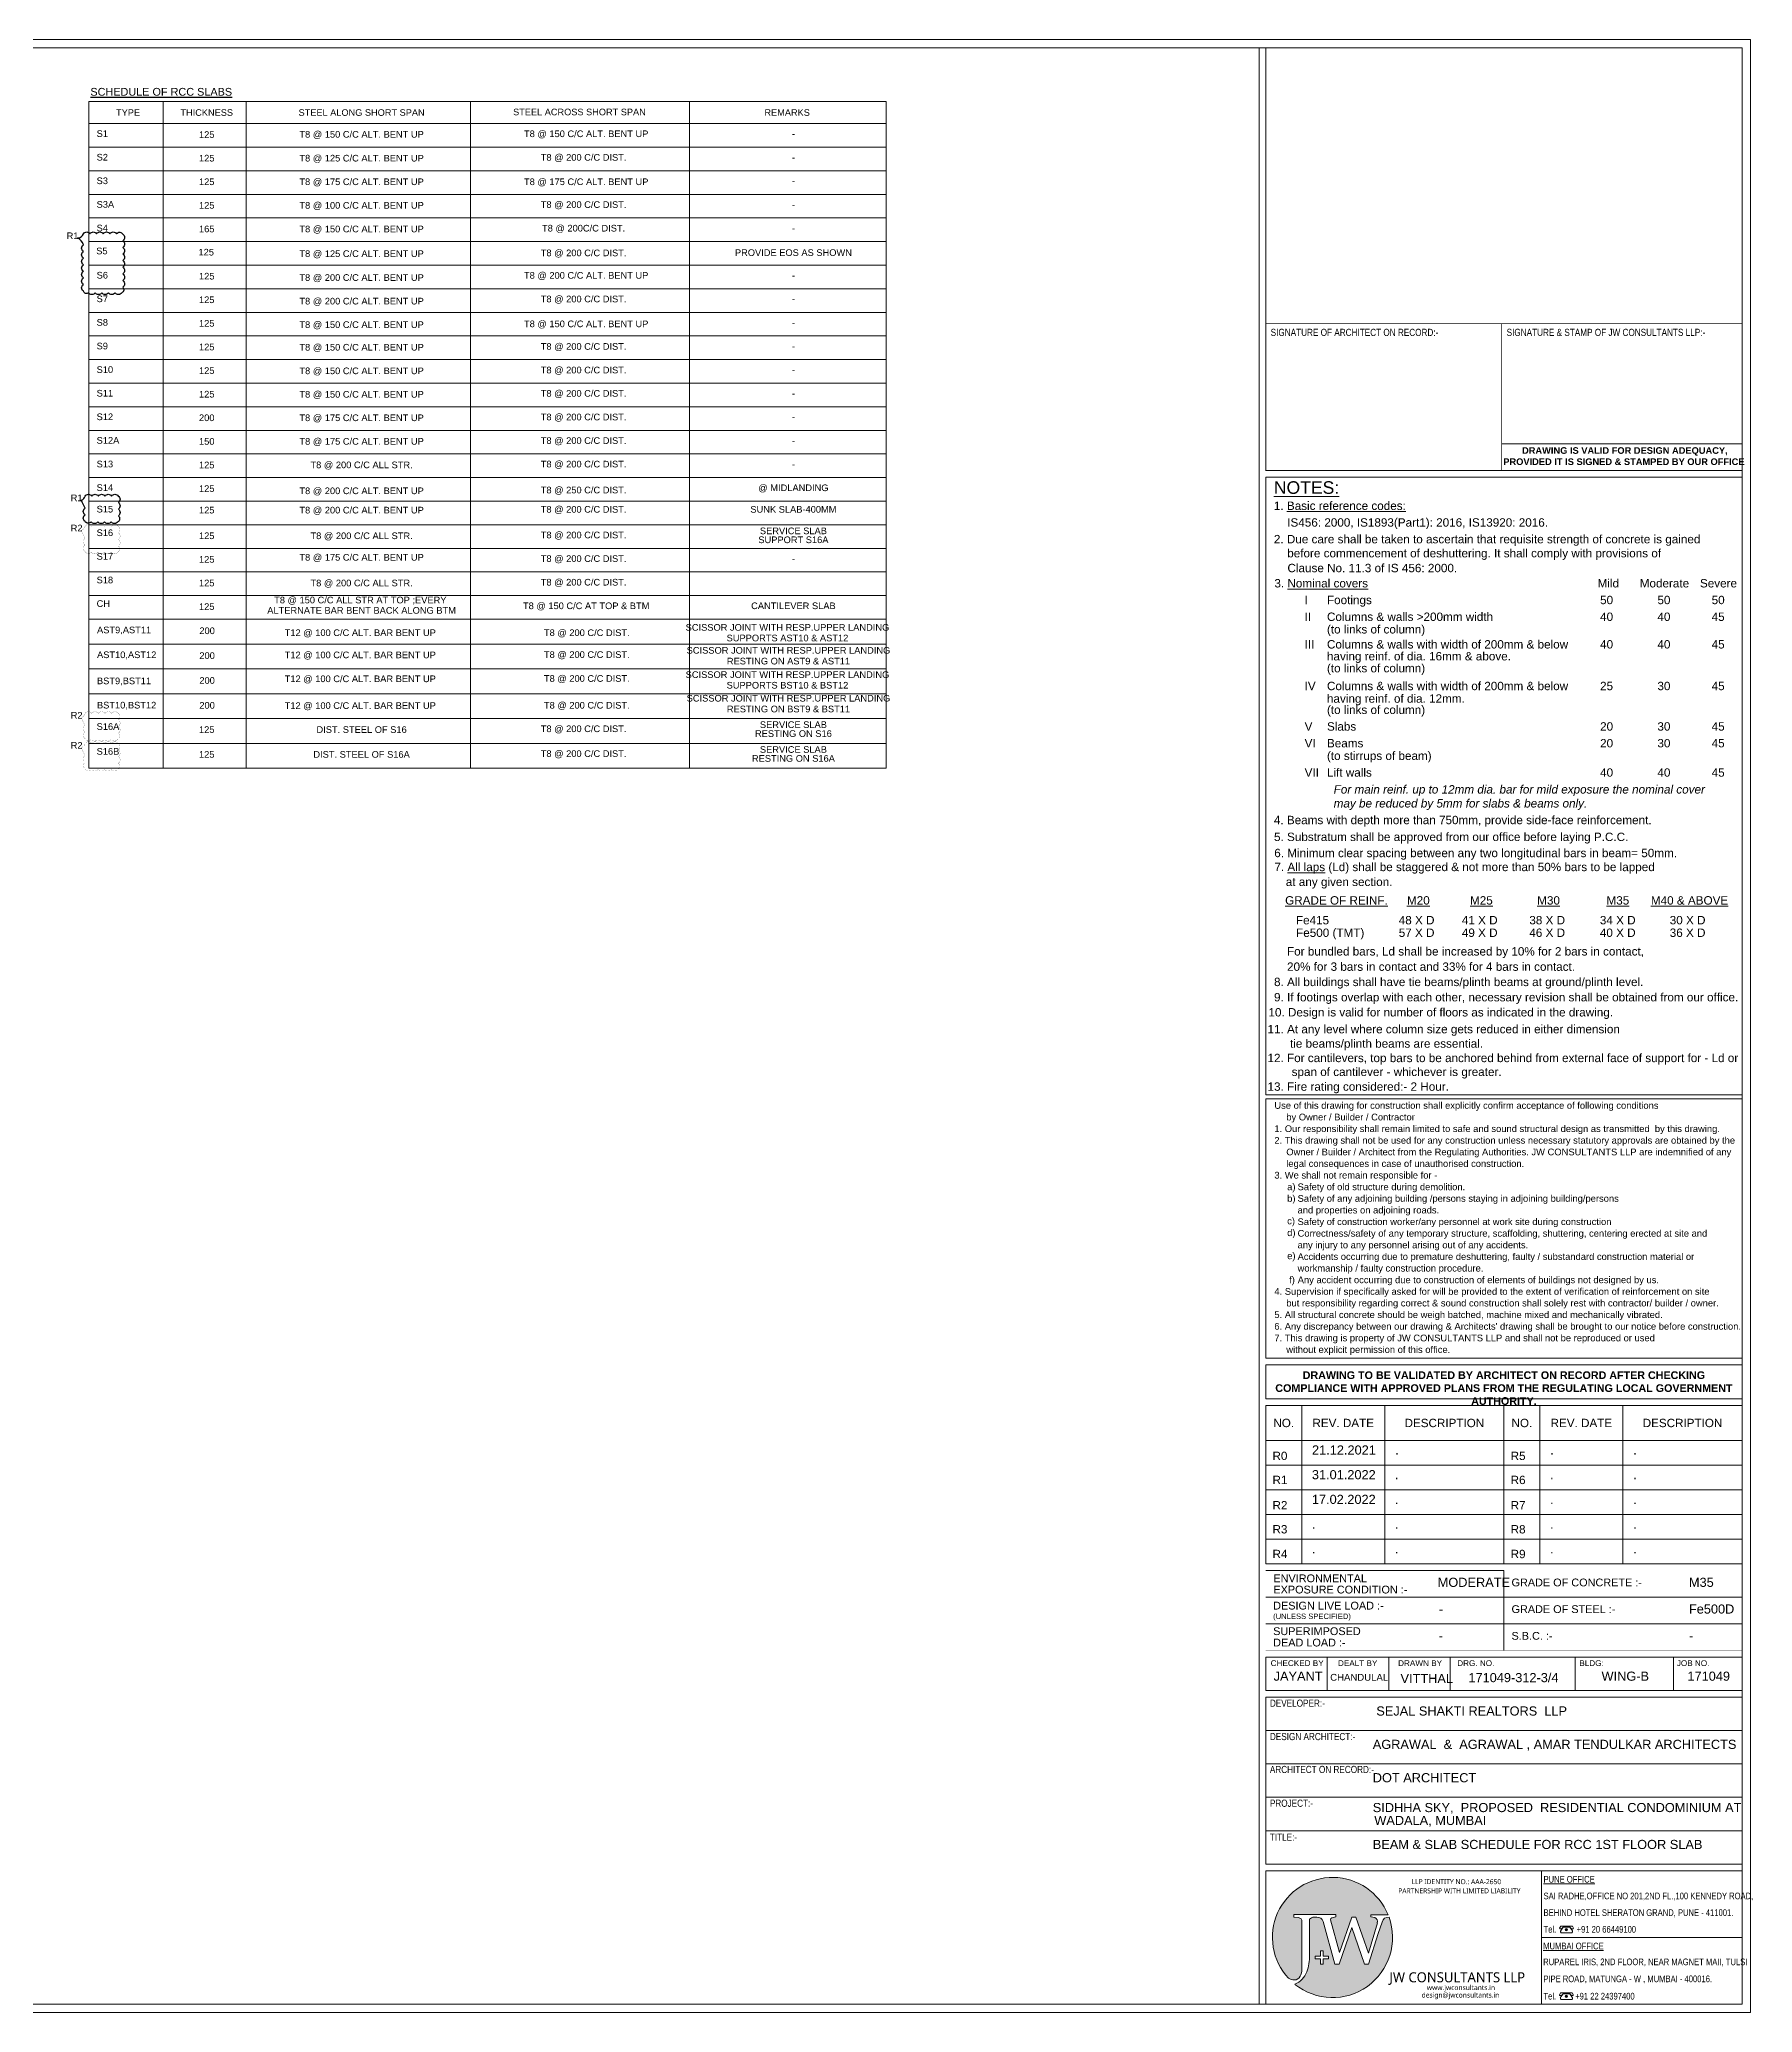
# Model space of a CAD drawing. Header units: metres. Extents: x 1798258 to 2151262, y -74142 to -14742.
# Drawn here: x 2010067 to 2061649, y -74142 to -14742 of the extents above; entities that cross this region are included whole.
import ezdxf
from ezdxf.enums import TextEntityAlignment as Align

# ---------------------------------------------------------------- set-up
doc = ezdxf.new("R2010")
doc.units = ezdxf.units.M
doc.header["$MEASUREMENT"] = 0
for name, color, linetype in [('JW_  BAR', 221, 'Continuous'), ('JW_  TEMPLATE TEXT', 7, 'Continuous'), ('Schedule Header', 4, 'Continuous'), ('TEXT', 7, 'Continuous')]:
    doc.layers.add(name, color=color, linetype=linetype)
for name, color, linetype, lineweight in [('JW_  LOGO', 7, 'Continuous', 0), ('JW_  TEMPLATE', 7, 'Continuous', 0), ('S-LINE-1', 8, 'Continuous', 0), ('S-SCSTXT', 3, 'Continuous', 0)]:
    doc.layers.add(name, color=color, linetype=linetype, lineweight=lineweight)
doc.styles.add('JW_DATA_100', font='swissl.ttf', dxfattribs={"height": 200})
doc.styles.add('MtXpl_Microsoft_Sans', font='')
doc.styles.add('new', font='l_10646.ttf', dxfattribs={"width": 2})
doc.styles.add('new1', font='micross.ttf', dxfattribs={"height": 200})
doc.styles.add('new2', font='micross.ttf', dxfattribs={"height": 2})
doc.styles.add('new3', font='micross.ttf', dxfattribs={"height": 500})
doc.styles.add('new4', font='micross.ttf')
doc.styles.add('new5', font='swissc.ttf', dxfattribs={"height": 9.5})
doc.styles.add('SC-FGT2', font='sanss___.ttf')
doc.styles.add('SC-FTG1', font='sanss___.ttf')
doc.styles.add('SC-SLB2', font='swissl.ttf')
doc.styles.get('MtXpl_Microsoft_Sans').set_extended_font_data('Microsoft Sans Serif', bold=True)

# ---------------------------------------------------------------- blocks, each defined once
blk = doc.blocks.new('TT5')
at = {"layer": 'JW_  TEMPLATE'}
for p, q in [((170477, -208877), (184819, -208877)), ((170477, -210304), (170477, -208877)), ((170477, -208877), (184819, -208877)), ((170477, -227467), (184819, -227467))]:
    blk.add_line(p, q, dxfattribs=at)
for points in [[(170477, -208877), (184819, -208877), (184819, -227467), (170477, -227467)], [(170477, -227593), (184819, -227593), (184819, -235397), (170477, -235397)]]:
    blk.add_lwpolyline(points, close=True, dxfattribs=at)
at = {"layer": 'JW_  TEMPLATE', "ltscale": 0.5}
for s, height, style, p in [('%%UNOTES:', 378.2, 'new3', (170721, -209378)), ('1. %%UBasic reference codes:', 252.14, 'new1', (170721, -209863)), ('IS456: 2000, IS1893(Part1): 2016, IS13920: 2016.', 252.14, 'new1', (171124, -210366)), ('2. Due care shall be taken to ascertain that requisite strength of concrete is gained ', 252.14, 'new1', (170721, -210868)), ('before commencement of deshuttering. It shall comply with provisions of ', 252.14, 'new1', (171124, -211291)), ('3. %%UNominal covers', 252.14, 'new1', (170737, -212196)), ('Clause No. 11.3 of IS 456: 2000.', 252.14, 'new1', (171130, -211738)), ('Mild', 252.1, 'new1', (180469, -212196)), ('Moderate', 252.1, 'new1', (181738, -212196)), ('Severe', 252.1, 'new1', (183551, -212196)), ('I', 252, 'new1', (171647, -212700)), ('Footings', 252.1, 'new1', (172320, -212700)), ('50', 252.1, 'new1', (180544, -212700)), ('50', 252.1, 'new1', (182270, -212700)), ('50', 252.1, 'new1', (183903, -212700)), ('II', 252.1, 'new1', (171647, -213205)), ('Columns & walls >200mm width', 252.14, 'new1', (172320, -213205)), ('40', 252.1, 'new1', (180544, -213205)), ('40', 252.1, 'new1', (182270, -213205)), ('45', 252.1, 'new1', (183903, -213205)), ('III', 252.1, 'new1', (171647, -214035)), ('Columns & walls with width of 200mm & below', 252.14, 'new1', (172320, -214035)), ('(to links of column)', 252.14, 'new1', (172320, -213583)), ('40', 252.1, 'new1', (180544, -214035)), ('40', 252.1, 'new1', (182270, -214035)), ('45', 252.1, 'new1', (183903, -214035)), ('having reinf. of dia. 16mm & above.', 252.14, 'new1', (172320, -214393)), ('Columns & walls with width of 200mm & below', 252.14, 'new1', (172320, -215289)), ('(to links of column)', 252.14, 'new1', (172320, -214752)), ('IV', 252.1, 'new1', (171647, -215289)), ('having reinf. of dia. 12mm.', 252.14, 'new1', (172320, -215667)), ('25', 252.1, 'new1', (180544, -215289)), ('30', 252.1, 'new1', (182270, -215289)), ('45', 252.1, 'new1', (183903, -215289)), ('(to links of column)', 252.14, 'new1', (172320, -216006)), ('V', 252, 'new1', (171647, -216507)), ('VI', 252.1, 'new1', (171647, -217011)), ('Slabs', 252.1, 'new1', (172320, -216507)), ('Beams', 252.1, 'new1', (172320, -217011)), ('20', 252.1, 'new1', (180544, -216507)), ('20', 252.1, 'new1', (180544, -217011)), ('30', 252.1, 'new1', (182270, -216507)), ('30', 252.1, 'new1', (182270, -217011)), ('45', 252.1, 'new1', (183903, -216507)), ('45', 252.1, 'new1', (183903, -217011)), ('(to stirrups of beam)', 252.14, 'new1', (172320, -217390)), ('VII', 252.1, 'new1', (171647, -217894)), ('Lift walls', 252.1, 'new1', (172320, -217894)), ('40', 252.1, 'new1', (180544, -217894)), ('40', 252.1, 'new1', (182270, -217894)), ('45', 252.1, 'new1', (183903, -217894)), ('4. Beams with depth more than 750mm, provide side-face reinforcement. ', 252.14, 'new1', (170721, -219324)), (' 5. Substratum shall be approved from our office before laying P.C.C.', 252.14, 'new1', (170628, -219831)), (' 6. Minimum clear spacing between any two longitudinal bars in beam= 50mm.', 252.14, 'new1', (170635, -220317)), ('7. %%UAll laps%%U (Ld) shall be staggered & not more than 50%%% bars to be lapped ', 252.14, 'new1', (170737, -220737)), ('at any given section.', 252.14, 'new1', (171081, -221185)), ('%%UGRADE OF REINF.', 252.14, 'new1', (171060, -221744)), ('%%UM20', 252.1, 'new1', (174729, -221744)), ('%%UM25', 252.1, 'new1', (176627, -221744)), ('%%UM30', 252.1, 'new1', (178650, -221744)), ('%%UM35', 252.1, 'new1', (180737, -221744)), ('%%UM40 & ABOVE', 252.14, 'new1', (182073, -221744)), ('Fe415', 252.1, 'new1', (171385, -222339)), ('48 X D', 252.1, 'new1', (174481, -222339)), ('41 X D', 252.1, 'new1', (176381, -222339)), ('38 X D', 252.1, 'new1', (178413, -222339)), ('34 X D', 252.1, 'new1', (180537, -222339)), ('30 X D', 252.1, 'new1', (182641, -222339)), ('Fe500 (TMT)', 252.14, 'new1', (171390, -222717)), ('57 X D', 252.1, 'new1', (174481, -222717)), ('49 X D', 252.1, 'new1', (176381, -222717)), ('46 X D', 252.1, 'new1', (178413, -222717)), ('40 X D', 252.1, 'new1', (180537, -222717)), ('36 X D', 252.1, 'new1', (182641, -222717)), ('    For bundled bars, Ld shall be increased by 10%%% for 2 bars in contact, ', 252.14, 'new1', (170726, -223278)), ('8. All buildings shall have tie beams/plinth beams at ground/plinth level. ', 252.14, 'new1', (170726, -224198)), ('    20%%% for 3 bars in contact and 33%%% for 4 bars in contact.', 252.14, 'new1', (170726, -223738)), ('9. If footings overlap with each other, necessary revision shall be obtained from our office.', 252.14, 'new1', (170726, -224658)), ('10. Design is valid for number of floors as indicated in the drawing.', 252.14, 'new1', (170558, -225112)), ('11. At any level where column size gets reduced in either dimension', 252.14, 'new1', (170530, -225619)), ('12. For cantilevers, top bars to be anchored behind from external face of support for - Ld or ', 252.14, 'new1', (170530, -226487)), (' tie beams/plinth beams are essential.', 252.14, 'new1', (171109, -226053)), ('span of cantilever - whichever is greater.', 252.14, 'new1', (171256, -226905)), ('13. Fire rating considered:- 2 Hour.', 252.14, 'new1', (170530, -227349)), ('Use of this drawing for construction shall explicitly confirm acceptance of following conditions ', 201.87, 'new1', (170736, -227892)), ('by Owner / Builder / Contractor', 201.87, 'new1', (171095, -228242)), ('1. Our responsibility shall remain limited to safe and sound structural design as transmitted  by this drawing.', 201.869, 'new1', (170736, -228592)), ('2. This drawing shall not be used for any construction unless necessary statutory approvals are obtained by the', 201.869, 'new1', (170736, -228942)), ('Owner / Builder / Architect from the Regulating Authorities. JW CONSULTANTS LLP are indemnified of any', 201.869, 'new1', (171095, -229292)), ('3. We shall not remain responsible for - ', 201.87, 'new1', (170736, -229992)), ('legal consequences in case of unauthorised construction. ', 201.87, 'new1', (171095, -229642)), ('a)', 201.9, 'new1', (171122, -230342)), ('Safety of old structure during demolition.', 201.87, 'new1', (171435, -230342)), ('b)', 201.9, 'new1', (171122, -230692)), ('and properties on adjoining roads.', 201.87, 'new1', (171435, -231042)), ('Safety of any adjoining building /persons staying in adjoining building/persons ', 201.87, 'new1', (171435, -230692)), ('c)', 201.9, 'new1', (171122, -231369)), ('d)', 201.9, 'new1', (171122, -231724)), ('Safety of construction worker/any personnel at work site during construction', 201.87, 'new1', (171435, -231392)), ('Correctness/safety of any temporary structure, scaffolding, shuttering, centering erected at site and ', 201.869, 'new1', (171435, -231742)), ('e)', 201.9, 'new1', (171122, -232420)), ('Accidents occurring due to premature deshuttering, faulty / substandard construction material or ', 201.87, 'new1', (171435, -232442)), ('any injury to any personnel arising out of any accidents.', 201.87, 'new1', (171435, -232092)), ('workmanship / faulty construction procedure.', 201.87, 'new1', (171435, -232792)), ('4. Supervision if specifically asked for will be provided to the extent of verification of reinforcement on site ', 201.869, 'new1', (170736, -233492)), ('f)', 201.9, 'new1', (171182, -233142)), ('Any accident occurring due to construction of elements of buildings not designed by us.', 201.87, 'new1', (171439, -233142)), ('5. All structural concrete should be weigh batched, machine mixed and mechanically vibrated.', 201.87, 'new1', (170736, -234192)), ('but responsibility regarding correct & sound construction shall solely rest with contractor/ builder / owner.', 201.869, 'new1', (171095, -233842)), ("6. Any discrepancy between our drawing & Architects' drawing shall be brought to our notice before construction.", 201.869, 'new1', (170736, -234542)), ('7. This drawing is property of JW CONSULTANTS LLP and shall not be reproduced or used ', 201.87, 'new1', (170736, -234892)), ('without explicit permission of this office.', 201.87, 'new1', (171095, -235242))]:
    blk.add_text(s, height=height, dxfattribs=dict(at, style=style)).set_placement(p)
at = {"layer": 'JW_  TEMPLATE', "insert": (172522, -218149), "char_height": 252.16, "width": 11226.63, "attachment_point": 1, "style": 'new1'}
blk.add_mtext('{\\fMicrosoft Sans Serif|b0|i1|c0|p34;For main reinf. up to 12mm dia. bar for mild exposure the nominal cover\\Pmay be reduced by 5mm for slabs & beams only.}', dxfattribs=at)
blk = doc.blocks.new('TT30')
at = {"layer": 'JW_  TEMPLATE'}
for p, q in [((170477, -246915), (184819, -246915)), ((170477, -247919), (184819, -247919)), ((170477, -248924), (184819, -248924)), ((170477, -249929), (184819, -249929))]:
    blk.add_line(p, q, dxfattribs=at)
blk.add_lwpolyline([(184819, -245910), (170477, -245910), (170477, -250933), (184819, -250933)], close=True, dxfattribs=at)
at = {"layer": 'JW_  TEMPLATE', "style": 'new5'}
for s, p in [('DEVELOPER:-', (170601, -246197)), ('DESIGN ARCHITECT:-', (170601, -247202)), ('ARCHITECT ON RECORD:-', (170601, -248193)), ('PROJECT:-', (170601, -249209)), ('TITLE:-', (170601, -250231))]:
    blk.add_text(s, height=215, dxfattribs=at).set_placement(p)
blk = doc.blocks.new('TT32')
at = {"layer": 'JW_  TEMPLATE'}
for p, q in [((184819, -245709), (170477, -245709)), ((184819, -245709), (170477, -245709)), ((172329, -245709), (172329, -246714)), ((174182, -245709), (174182, -246714)), ((176034, -245709), (176034, -246714)), ((179796, -246714), (179796, -245709)), ((182754, -246714), (182754, -245709)), ((184819, -245709), (184819, -246714)), ((184819, -246714), (184819, -245709))]:
    blk.add_line(p, q, dxfattribs=at)
blk.add_lwpolyline([(170477, -245709), (184819, -245709), (184819, -246714), (170477, -246714)], close=True, dxfattribs=at)
at = {"layer": 'JW_  TEMPLATE', "style": 'new2'}
for s, p in [('CHECKED BY', (170625, -245977)), ('DEALT BY', (172651, -245977)), ('DRAWN BY', (174462, -245977)), ('DRG. NO.', (176242, -245977)), ('BLDG:', (179918, -245977)), ('JOB NO.', (182854, -245977))]:
    blk.add_text(s, height=175.8, dxfattribs=at).set_placement(p)
blk = doc.blocks.new('TT17')
at = {"layer": 'JW_  TEMPLATE'}
for p, q in [((177648, -243097), (170477, -243097)), ((177648, -245508), (177648, -243097)), ((170477, -243901), (177648, -243901)), ((184819, -243901), (177648, -243901)), ((177648, -244705), (170477, -244705)), ((184819, -244705), (177648, -244705))]:
    blk.add_line(p, q, dxfattribs=at)
at = {"layer": 'JW_  TEMPLATE', "const_width": 1}
blk.add_lwpolyline([(170477, -243097), (184819, -243097), (184819, -245508), (170477, -245508)], close=True, dxfattribs=at)
at = {"layer": 'JW_  TEMPLATE', "style": 'new3'}
for s, height, p in [('ENVIRONMENTAL', 234.3, (170706, -243452)), ('GRADE OF CONCRETE :-', 234.3, (177877, -243577)), ('DESIGN LIVE LOAD :-', 234.3, (170699, -244274)), ('EXPOSURE CONDITION :-', 234.3, (170706, -243791)), ('(UNLESS SPECIFIED)', 164.01, (170699, -244561)), ('GRADE OF STEEL :-', 234.3, (177877, -244380)), ('SUPERIMPOSED', 234.3, (170699, -245044)), ('DEAD LOAD :-', 234.3, (170699, -245386)), ('S.B.C. :-', 234.3, (177877, -245184))]:
    blk.add_text(s, height=height, dxfattribs=at).set_placement(p)
blk = doc.blocks.new('TT46')
at = {"layer": 'JW_  TEMPLATE', "const_width": 25}
blk.add_lwpolyline([(177714, -240485), (170477, -240485), (170477, -241289), (177714, -241289)], close=True, dxfattribs=at)
at = {"layer": 'JW_  TEMPLATE', "style": 'MtXpl_Microsoft_Sans'}
for s, p in [('PROVIDED IT IS SIGNED & STAMPED BY OUR OFFICE', (170524, -241123)), ('DRAWING IS VALID FOR DESIGN ADEQUACY,', (171088, -240786))]:
    blk.add_text(s, height=200, dxfattribs=at).set_placement(p)
blk = doc.blocks.new('TT29')
at = {"layer": 'JW_  TEMPLATE'}
for p, q in [((177648, -235523), (170477, -235523)), ((170477, -235523), (177648, -235523)), ((170477, -235523), (184819, -235523)), ((171560, -235523), (171560, -240284)), ((174058, -235523), (174058, -240284)), ((177648, -235523), (177648, -240284)), ((184819, -235523), (177648, -235523)), ((177648, -235523), (184819, -235523)), ((178731, -235523), (178731, -240284)), ((181229, -235523), (181229, -240284)), ((170477, -236569), (177648, -236569)), ((177648, -236569), (184819, -236569)), ((170477, -237312), (177648, -237312)), ((177648, -237312), (184819, -237312)), ((170477, -238055), (177648, -238055)), ((177648, -238055), (184819, -238055)), ((170477, -238798), (177648, -238798)), ((177648, -238798), (184819, -238798)), ((170477, -239541), (177648, -239541)), ((177648, -239541), (184819, -239541)), ((170477, -240284), (177648, -240284)), ((177648, -240284), (184819, -240284))]:
    blk.add_line(p, q, dxfattribs=at)
blk.add_lwpolyline([(170477, -235523), (184819, -235523), (184819, -240284), (170477, -240284)], close=True, dxfattribs=at)
at = {"layer": 'JW_  TEMPLATE', "style": 'new2'}
for s, height, p in [('NO.', 251.2, (171018, -236046)), ('REV. DATE', 251.2, (172809, -236046)), ('DESCRIPTION', 251.16, (175855, -236046)), ('NO.', 251.2, (178189, -236046)), ('REV. DATE', 251.2, (179980, -236046)), ('DESCRIPTION', 251.16, (183026, -236046))]:
    blk.add_text(s, height=height, dxfattribs=at).set_placement(p, align=Align.MIDDLE)
for s, p in [('R0', (170680, -237162)), ('R5', (177851, -237162)), ('R1', (170680, -237886)), ('R6', (177851, -237886)), ('R2', (170680, -238648)), ('R7', (177851, -238648)), ('R3', (170680, -239372)), ('R8', (177851, -239372)), ('R4', (170680, -240116)), ('R9', (177851, -240116))]:
    blk.add_text(s, height=251.2, dxfattribs=at).set_placement(p)
blk = doc.blocks.new('T43')
for p, q in [((-0.56, 3.17), (-1.49, 2.65)), ((-1.49, -2.53), (-1.49, 2.65)), ((0.64, 2.71), (-1.04, 1.54)), ((-0.53, 2.15), (-1.04, 1.54)), ((-1.04, -1.42), (-1.04, 1.52)), ((1.43, -2.39), (1.43, 2.47)), ((-0.56, -3.05), (-1.49, -2.53)), ((-1.04, -1.4), (0.65, -2.68)), ((-0.53, -2.03), (-1.04, -1.42))]:
    blk.add_line(p, q)
for centre, radius in [((0, 0), 0.53), ((0, 0.02), 0.325)]:
    blk.add_circle(centre, radius)
for centre, radius, start, end in [((-0.98, 2.65), 0.668, 311.88115, 51.37631), ((0.9, 2.15), 0.609, 30.4125, 118.12443), ((-0.98, -2.53), 0.668, 308.62369, 48.11885), ((0.85, -2.06), 0.644, 248.6812, 333.85411)]:
    blk.add_arc(centre, radius, start, end)
blk = doc.blocks.new('T47')
at = {"layer": 'JW_  LOGO'}
h = blk.add_hatch(color=154, dxfattribs=at)
h.set_gradient(color1=(0, 75, 146), color2=(0, 75, 146), tint=1)
h.paths.add_polyline_path([(898890, 127010), (898890, 126942), (898765, 126915, 0.312756), (898725, 126857), (898993, 125876), (899363, 126937), (899490, 126937), (899862, 125856), (900131, 126765, 0.36655), (900058, 126921), (899936, 126942), (899936, 127006), (900454, 127006, 1.19858), (897467, 125103, 0.099755), (897643, 125055, 0.297975), (897817, 125162, -0.000004), (897817, 125162, 0.115402), (897866, 125367), (897866, 126823, 0.369998), (897772, 126920), (897626, 126939), (897626, 127010)])
h.paths.add_polyline_path([(898016, 125295, 0.103322), (898094, 125792), (898094, 126871, -0.209964), (898243, 126934), (898316, 126934, -0.337724), (898510, 126808), (898859, 125530), (898985, 125530), (899365, 126621), (899742, 125524), (899869, 125524), (900152, 126443), (900272, 126789, -0.367521), (900481, 126936, -0.75698), (897661, 124922, 0.186735)])
h.paths.add_polyline_path([(898669, 125690), (898509, 125690), (898509, 125530), (898429, 125530), (898429, 125690), (898269, 125690), (898269, 125770), (898429, 125770), (898429, 125930), (898509, 125930), (898509, 125770), (898669, 125770)], flags=16)
at = {"layer": 'JW_  LOGO', "color": 154}
for p, q in [((898890, 127010), (897626, 127010)), ((897626, 127010), (897626, 126939)), ((897772, 126920), (897626, 126939)), ((897866, 126823), (897866, 125367)), ((898094, 126871), (898094, 125792)), ((898243, 126934), (898316, 126934)), ((898859, 125530), (898510, 126808)), ((898993, 125876), (898725, 126857)), ((898890, 126942), (898765, 126915)), ((898890, 127010), (898890, 126942)), ((899365, 126621), (898985, 125530)), ((899363, 126937), (898993, 125876)), ((899490, 126937), (899363, 126937)), ((899742, 125524), (899365, 126621)), ((899862, 125856), (899490, 126937)), ((899862, 125856), (900131, 126765)), ((900454, 127006), (899936, 127006)), ((899936, 127006), (899936, 126942)), ((899936, 126942), (900058, 126921)), ((900152, 126443), (900272, 126789)), ((899869, 125524), (900152, 126443)), ((898269, 125770), (898429, 125770)), ((898269, 125770), (898269, 125690)), ((898269, 125690), (898429, 125690)), ((898429, 125930), (898429, 125770)), ((898509, 125930), (898429, 125930)), ((898429, 125690), (898429, 125530)), ((898509, 125530), (898429, 125530)), ((898509, 125930), (898509, 125770)), ((898509, 125770), (898669, 125770)), ((898509, 125690), (898669, 125690)), ((898509, 125690), (898509, 125530)), ((898669, 125770), (898669, 125690)), ((898859, 125530), (898985, 125530)), ((899742, 125524), (899869, 125524))]:
    blk.add_line(p, q, dxfattribs=at)
for centre, radius, start, end in [((898787, 126326), 1800, 22.17095, 222.81516), ((898787, 126326), 1800, 231.28034, 19.78034), ((897763, 126816), 104, 352.76677, 85.06807), ((898239, 126733), 201, 88.9943, 136.42457), ((898330, 126743), 191, 19.68453, 94.32867), ((898787, 126857), 61.9, 110.47802, 179.94752), ((900002, 126800), 133, 344.6449, 65.17021), ((900463, 126739), 197, 84.69755, 165.41493), ((897403, 125370), 464, 333.32516, 359.64961), ((896865, 125729), 1231, 339.34059, 2.93642), ((897674, 125517), 463, 243.41863, 266.20547), ((897649, 125241), 186, 268.39536, 334.76436), ((897357, 125567), 713, 295.24605, 337.55554)]:
    blk.add_arc(centre, radius, start, end, dxfattribs=at)
blk = doc.blocks.new('T36')
at = {"layer": 'JW_  LOGO', "xscale": 1.004618835559085, "yscale": 1.004618835559085, "zscale": 1.004618835559085}
blk.add_blockref('T47', (-730452, -380053), dxfattribs=at)
at = {"layer": 'JW_  LOGO', "ltscale": 0.5, "style": 'new'}
for s, p in [('PARTNERSHIP WITH LIMITED LIABILITY', (174466, -251814)), ('LLP IDENTITY NO.: AAA-2650 ', (174870, -251538))]:
    blk.add_text(s, height=150.69, dxfattribs=at).set_placement(p)
at = {"layer": 'JW_  LOGO', "color": 154, "ltscale": 0.5, "style": 'new'}
blk.add_text('JW CONSULTANTS LLP', height=301.39, dxfattribs=at).set_placement((174198, -254493))
at = {"layer": 'JW_  LOGO', "color": 253, "ltscale": 0.5, "style": 'new'}
for s, p in [('design@jwconsultants.in', (175170, -254952)), ('www.jwconsultants.in', (175326, -254727))]:
    blk.add_text(s, height=150.69, dxfattribs=at).set_placement(p)
blk = doc.blocks.new('TT43')
for p, q in [((-0.56, 3.17), (-1.49, 2.65)), ((-1.49, -2.53), (-1.49, 2.65)), ((0.64, 2.71), (-1.04, 1.54)), ((-0.53, 2.15), (-1.04, 1.54)), ((-1.04, -1.42), (-1.04, 1.52)), ((1.43, -2.39), (1.43, 2.47)), ((-0.56, -3.05), (-1.49, -2.53)), ((-1.04, -1.4), (0.65, -2.68)), ((-0.53, -2.03), (-1.04, -1.42))]:
    blk.add_line(p, q)
for centre, radius in [((0, 0), 0.53), ((0, 0.02), 0.325)]:
    blk.add_circle(centre, radius)
for centre, radius, start, end in [((-0.98, 2.65), 0.668, 311.88115, 51.37631), ((0.9, 2.15), 0.609, 30.4125, 118.12443), ((-0.98, -2.53), 0.668, 308.62369, 48.11885), ((0.85, -2.06), 0.644, 248.6812, 333.85411)]:
    blk.add_arc(centre, radius, start, end)
blk = doc.blocks.new('TT4')
at = {"layer": 'JW_  TEMPLATE'}
for p, q in [((181659, -107456), (181659, -111475)), ((181659, -109465), (187703, -109465)), ((181659, -109465), (187703, -109465))]:
    blk.add_line(p, q, dxfattribs=at)
blk.add_lwpolyline([(187703, -107456), (173361, -107456), (173361, -111475), (187703, -111475)], close=True, dxfattribs=at)
at = {"layer": 'JW_  LOGO'}
blk.add_blockref('T36', (2884, 143678), dxfattribs=at)
at = {"layer": 'JW_  TEMPLATE', "rotation": 270}
for name, p, xscale, yscale, zscale in [('T43', (182413, -109227), 67.75417157277114, 67.75417157277114, 67.75417157277114), ('TT43', (182412, -111236), 67.76836534885024, 67.76836534885024, 67.76836534885024)]:
    blk.add_blockref(name, p, dxfattribs=dict(at, xscale=xscale, yscale=yscale, zscale=zscale))
at = {"layer": 'JW_  TEMPLATE', "style": 'new5'}
for s, p in [('%%UPUNE OFFICE', (181725, -107813)), ('SAI RADHE,OFFICE NO 201,2ND FL.,100 KENNEDY ROAD,  ', (181725, -108315)), ('BEHIND HOTEL SHERATON GRAND, PUNE - 411001.', (181725, -108817)), ('Tel.', (181725, -109320)), ('+91 20 66449100', (182721, -109320)), ('%%UMUMBAI OFFICE', (181715, -109822)), ('RUPAREL IRIS, 2ND FLOOR, NEAR MAGNET MAII, TULSI ', (181715, -110300)), ('PIPE ROAD, MATUNGA - W , MUMBAI - 400016.', (181719, -110811)), ('Tel.         +91 22 24397400', (181723, -111333))]:
    blk.add_text(s, height=200, dxfattribs=at).set_placement(p)
blk = doc.blocks.new('TT1')
at = {"const_width": 25}
for points in [[(201, 0), (7306, 0), (7306, -4420), (201, -4420)], [(7306, 0), (14543, 0), (14543, -4420), (7306, -4420)]]:
    blk.add_lwpolyline(points, close=True, dxfattribs=at)
blk.add_lwpolyline([(201, -31341), (14543, -31341), (14543, -32368), (201, -32368)], close=True)
at = {"layer": 'JW_  TEMPLATE'}
blk.add_line((0, 0), (0, -50592), dxfattribs=at)
for name, p in [('TT46', (-163171, 236869)), ('TT5', (-170276, 204257)), ('TT29', (-170276, 202953)), ('TT17', (-170276, 205565)), ('TT32', (-170276, 205565)), ('TT30', (-170276, 204561)), ('TT4', (-173160, 60883))]:
    blk.add_blockref(name, p, dxfattribs=at)
at = {"layer": 'JW_  TEMPLATE', "style": 'new5'}
for s, p in [('SIGNATURE OF ARCHITECT ON RECORD:-', (349, -368)), ('SIGNATURE & STAMP OF JW CONSULTANTS LLP:-', (7454, -368))]:
    blk.add_text(s, height=215, dxfattribs=at).set_placement(p)
at = {"layer": 'JW_  TEMPLATE', "insert": (7372, -31539), "char_height": 231, "width": 14214.03, "attachment_point": 2, "line_spacing_factor": 1.010232, "style": 'new4'}
blk.add_mtext('{\\fMicrosoft Sans Serif|b1|i0|c0|p34;DRAWING TO BE VALIDATED BY ARCHITECT ON RECORD AFTER CHECKING COMPLIANCE WITH APPROVED PLANS FROM THE REGULATING LOCAL GOVERNMENT AUTHORITY.}', dxfattribs=at)
blk = doc.blocks.new('TT24')
at = {"layer": 'JW_  TEMPLATE'}
for p, q in [((170276, -306949), (170276, -298641)), ((170477, -308003), (170477, -298641))]:
    blk.add_line(p, q, dxfattribs=at)
blk.add_blockref('TT1', (170276, -306949))

msp = doc.modelspace()

# ---------------------------------------------------------------- linework, layer by layer
at = {"layer": 'JW_  BAR'}
for points in [[(2011388.5, -20589.8, -0.5205671), (2011588.5, -20589.8, -0.5205671), (2011788.5, -20589.8, -0.5205671), (2011988.5, -20589.8, -0.5205671), (2012188.5, -20589.8, -0.5205671), (2012388.5, -20589.8, -0.5205671), (2012577, -20601.3, -0.5205671), (2012577, -20801.3, -0.5205671), (2012577, -21001.3, -0.5205671), (2012577, -21201.3, -0.5205671), (2012577, -21401.3, -0.5205671), (2012577, -21601.3, -0.5205671), (2012577, -21801.3, -0.5205671), (2012577, -22001.3, -0.5205671), (2012577, -22201.3, -0.5205671), (2012543.4, -22367.7, -0.5205671), (2012343.4, -22367.7, -0.5205671), (2012143.4, -22367.7, -0.5205671), (2011943.4, -22367.7, -0.5205671), (2011743.4, -22367.7, -0.5205671), (2011543.4, -22367.7, -0.5205671), (2011388.5, -22322.7, -0.5205671), (2011388.5, -22122.7, -0.5205671), (2011388.5, -21922.7, -0.5205671), (2011388.5, -21722.7, -0.5205671), (2011388.5, -21522.7, -0.5205671), (2011388.5, -21322.7, -0.5205671), (2011388.5, -21122.7, -0.5205671), (2011388.5, -20922.7, 0.2094218), (2011207.2, -20718.7, 0.3584685)], [(2011439.7, -28487.5, -0.5205671), (2011639.7, -28487.5, -0.5205671), (2011839.7, -28487.5, -0.5205671), (2012039.7, -28487.5, -0.5205671), (2012239.7, -28487.5, -0.5205671), (2012439.7, -28487.5, -0.5205671), (2012443.3, -28684, -0.5205671), (2012443.3, -28884, -0.5205671), (2012443.3, -29084, -0.5205671), (2012424.6, -29265.3, -0.5205671), (2012224.6, -29265.3, -0.5205671), (2012024.6, -29265.3, -0.5205671), (2011824.6, -29265.3, -0.5205671), (2011624.6, -29265.3, -0.5205671), (2011439.7, -29250.2, -0.5205671), (2011439.7, -29050.2, -0.5205671), (2011439.7, -28850.2, -0.0440134), (2011329, -28608.3, 0.2917334)]]:
    msp.add_lwpolyline(points, format="xyb", close=True, dxfattribs=at)
at = {"layer": 'JW_  BAR', "color": 6, "const_width": 5}
for points in [[(2011439.7, -29396.7, -0.5205671), (2011639.7, -29396.7, -0.5205671), (2011839.7, -29396.7, -0.5205671), (2012039.7, -29396.7, -0.5205671), (2012239.7, -29396.7, -0.5205671), (2012439.7, -29396.7, -0.5205671), (2012443.3, -29593.2, -0.5205671), (2012443.3, -29793.2, -0.5205671), (2012443.3, -29993.2, -0.5205671), (2012424.6, -30174.5, -0.5205671), (2012224.6, -30174.5, -0.5205671), (2012024.6, -30174.5, -0.5205671), (2011824.6, -30174.5, -0.5205671), (2011624.6, -30174.5, -0.5205671), (2011439.7, -30159.4, -0.5205671), (2011439.7, -29959.4, -0.5205671), (2011439.7, -29759.4, -0.0440134), (2011329, -29517.5, 0.2917334)], [(2011439.7, -35031.9, -0.5205671), (2011639.7, -35031.9, -0.5205671), (2011839.7, -35031.9, -0.5205671), (2012039.7, -35031.9, -0.5205671), (2012239.7, -35031.9, -0.5205671), (2012439.7, -35031.9, -0.5205671), (2012443.3, -35228.3, -0.5205671), (2012443.3, -35428.3, -0.5205671), (2012443.3, -35628.3, -0.5205671), (2012424.6, -35809.7, -0.5205671), (2012224.6, -35809.7, -0.5205671), (2012024.6, -35809.7, -0.5205671), (2011824.6, -35809.7, -0.5205671), (2011624.6, -35809.7, -0.5205671), (2011439.7, -35794.6, -0.5205671), (2011439.7, -35594.6, -0.5205671), (2011439.7, -35394.6, -0.0440134), (2011329, -35152.6, 0.2917334)], [(2011439.7, -35937.2, -0.5205671), (2011639.7, -35937.2, -0.5205671), (2011839.7, -35937.2, -0.5205671), (2012039.7, -35937.2, -0.5205671), (2012239.7, -35937.2, -0.5205671), (2012439.7, -35937.2, -0.5205671), (2012443.3, -36133.7, -0.5205671), (2012443.3, -36333.7, -0.5205671), (2012443.3, -36533.7, -0.5205671), (2012424.6, -36715, -0.5205671), (2012224.6, -36715, -0.5205671), (2012024.6, -36715, -0.5205671), (2011824.6, -36715, -0.5205671), (2011624.6, -36715, -0.5205671), (2011439.7, -36699.9, -0.5205671), (2011439.7, -36499.9, -0.5205671), (2011439.7, -36299.9, -0.0440134), (2011329, -36058, 0.2917334)]]:
    msp.add_lwpolyline(points, format="xyb", close=True, dxfattribs=at)
at = {"layer": 'JW_  TEMPLATE'}
for points in [[(1977484.2, -14742.3), (1977484.2, -74142.3), (2061584.2, -74142.3), (2061584.2, -14742.3)], [(1977734.2, -14992.3), (1977734.2, -73892.3), (2061334.2, -73892.3), (2061334.2, -14992.3)]]:
    msp.add_lwpolyline(points, close=True, dxfattribs=at)
at = {"layer": 'S-LINE-1'}
for p, q in [((2011550.8, -16610.7), (2035560.2, -16610.7)), ((2011550.8, -16610.7), (2011550.8, -36682.5)), ((2013788.1, -16610.7), (2013788.1, -36682.5)), ((2016287.7, -16610.7), (2016287.7, -36682.5)), ((2023050.6, -16610.7), (2023050.6, -36682.5)), ((2029641.5, -16610.7), (2029641.5, -36682.5)), ((2035560.2, -16610.7), (2035560.2, -36682.5)), ((2011550.8, -17273.9), (2035560.2, -17273.9)), ((2011550.8, -17984.4), (2035560.2, -17984.4)), ((2011550.8, -18694.9), (2035560.2, -18694.9)), ((2011550.8, -19405.5), (2035560.2, -19405.5)), ((2011550.8, -20116), (2035560.2, -20116)), ((2011550.8, -20826.5), (2035560.2, -20826.5)), ((2011550.8, -21537.1), (2035560.2, -21537.1)), ((2011550.8, -22247.6), (2035560.2, -22247.6)), ((2011550.8, -22958.1), (2035560.2, -22958.1)), ((2011550.8, -22958.1), (2035560.2, -22958.1)), ((2011550.8, -23668.6), (2035560.2, -23668.6)), ((2011550.8, -24379.2), (2035560.2, -24379.2)), ((2011550.8, -24379.2), (2035560.2, -24379.2)), ((2011550.8, -25089.7), (2035560.2, -25089.7)), ((2011550.8, -25800.2), (2035560.2, -25800.2)), ((2011550.8, -26510.7), (2035560.2, -26510.7)), ((2011550.8, -27221.3), (2035560.2, -27221.3)), ((2011550.8, -27221.3), (2035560.2, -27221.3)), ((2011550.8, -27931.8), (2035560.2, -27931.8)), ((2011550.8, -28642.3), (2035560.2, -28642.3)), ((2011550.8, -29352.8), (2035560.2, -29352.8)), ((2011550.8, -30063.4), (2035560.2, -30063.4)), ((2011550.8, -30063.4), (2035560.2, -30063.4)), ((2011550.8, -30773.9), (2035560.2, -30773.9)), ((2011550.8, -31484.4), (2035560.2, -31484.4)), ((2011550.8, -31484.4), (2035560.2, -31484.4)), ((2011550.8, -32194.9), (2035560.2, -32194.9)), ((2011550.8, -32194.9), (2035560.2, -32194.9)), ((2011550.8, -32942.9), (2035560.2, -32942.9)), ((2011550.8, -32942.9), (2035560.2, -32942.9)), ((2011550.8, -33690.8), (2035560.2, -33690.8)), ((2011550.8, -34438.7), (2035560.2, -34438.7)), ((2011550.8, -35186.6), (2035560.2, -35186.6)), ((2011550.8, -35934.6), (2035560.2, -35934.6)), ((2011550.8, -36682.5), (2035560.2, -36682.5))]:
    msp.add_line(p, q, dxfattribs=at)

# ---------------------------------------------------------------- block references
at = {"layer": 'JW_  TEMPLATE'}
msp.add_blockref('TT24', (1876514.9, 283649), dxfattribs=at)

# ---------------------------------------------------------------- texts
at = {"layer": 'JW_  BAR', "style": 'SC-SLB2'}
for p in [(2010885.3, -20753.3), (2011007.1, -28643)]:
    msp.add_text('R1', height=200, dxfattribs=at).set_placement(p)
at = {"layer": 'JW_  BAR', "color": 6, "style": 'SC-SLB2'}
for p in [(2011007.1, -29552.1), (2011007.1, -35187.3), (2011007.1, -36092.6)]:
    msp.add_text('R2', height=200, dxfattribs=at).set_placement(p)
at = {"layer": 'JW_  TEMPLATE TEXT', "style": 'JW_DATA_100'}
for s, height, p in [('21.12.2021', 275, (2048384.9, -57344.2)), ('.', 275, (2050887.7, -57344.2)), ('.', 275, (2055556, -57344.2)), ('.', 275, (2058058.8, -57344.2)), ('31.01.2022', 275, (2048380.2, -58087.3)), ('.', 275, (2050883, -58087.3)), ('.', 275, (2055551.3, -58087.3)), ('.', 275, (2058054.1, -58087.3)), ('17.02.2022', 275, (2048380.2, -58830.5)), ('.', 275, (2050883, -58830.5)), ('.', 275, (2055551.3, -58830.5)), ('.', 275, (2058054.1, -58830.5)), ('.', 275, (2048380.2, -59573.6)), ('.', 275, (2050883, -59573.6)), ('.', 275, (2055551.3, -59573.6)), ('.', 275, (2058054.1, -59573.6)), ('.', 275, (2048380.2, -60316.7)), ('.', 275, (2050883, -60316.7)), ('.', 275, (2055551.3, -60316.7)), ('.', 275, (2058054.1, -60316.7)), ('MODERATE', 275, (2052169.3, -61328)), ('M35', 275, (2059734, -61328)), ('-', 275, (2052205.9, -62131.7)), ('Fe500D', 275, (2059734, -62131.7)), ('-', 275, (2052200.1, -62935.4)), ('-', 275, (2059734, -62935.4)), ('JAYANT', 275, (2047229, -64153.4)), ('CHANDULAL', 206.25, (2048931.9, -64153.4)), ('VITTHAL', 275, (2051049.5, -64224.5)), ('171049-312-3/4', 275, (2053094, -64196.7)), ('WING-B', 275, (2057102.8, -64153.4)), ('171049', 275, (2059688.8, -64153.4)), (' SEJAL SHAKTI REALTORS  LLP', 275, (2050214, -65201.2)), ('AGRAWAL  &  AGRAWAL , AMAR TENDULKAR ARCHITECTS ', 275, (2050214, -66205.8)), ('DOT ARCHITECT', 275, (2050214, -67210.4)), ('SIDHHA SKY,  PROPOSED  RESIDENTIAL CONDOMINIUM AT ', 275, (2050214, -68108.4)), (' WADALA, MUMBAI ', 275, (2050153.3, -68496.5)), ('BEAM & SLAB SCHEDULE FOR RCC 1ST FLOOR SLAB', 275, (2050214, -69219.7))]:
    msp.add_text(s, height=height, dxfattribs=at).set_placement(p)
at = {"layer": 'S-SCSTXT', "color": 7, "style": 'SC-SLB2'}
for s, p in [('S1', (2011787.7, -17676.5)), ('S2', (2011787.7, -18387.1)), ('S3', (2011787.7, -19097.6)), ('S3A', (2011787.7, -19808.1)), ('S4', (2011787.7, -20518.6)), ('S5', (2011775.8, -21209)), ('S6', (2011787.7, -21939.7)), ('S7', (2011787.7, -22650.2)), ('S8', (2011787.7, -23360.7)), ('S9', (2011787.7, -24071.3)), ('S10', (2011787.7, -24781.8)), ('S11', (2011787.7, -25492.3)), ('S12', (2011787.7, -26202.8)), ('S12A', (2011787.7, -26913.4)), ('S13', (2011787.7, -27623.9)), ('S14', (2011787.7, -28334.4)), ('S15', (2011787.7, -28983)), ('S16', (2011787.7, -29693.5)), ('S17', (2011787.7, -30404)), ('S18', (2011787.7, -31114.6)), ('CH', (2011787.7, -31825.1)), ('AST9,AST11', (2011800.1, -32618.8)), ('AST10,AST12', (2011800.1, -33366.7)), ('S16A', (2011787.7, -35527.3)), ('S16B', (2011787.7, -36275.2))]:
    msp.add_text(s, height=200, dxfattribs=at).set_placement(p)
for s, p in [('125', (2015103.5, -17605.5)), ('T8 @ 150 C/C ALT. BENT UP', (2019766.6, -17598.6)), ('T8 @ 150 C/C ALT. BENT UP', (2026529.2, -17581.8)), ('-', (2032768.9, -17581.8)), ('125', (2015103.5, -18316)), ('T8 @ 125 C/C ALT. BENT UP', (2019766.6, -18316)), ('T8 @ 200 C/C DIST.  ', (2026529.2, -18292.3)), ('-', (2032768.9, -18292.3)), ('125', (2015103.5, -19026.5)), ('T8 @ 175 C/C ALT. BENT UP', (2019766.6, -19026.5)), ('T8 @ 175 C/C ALT. BENT UP', (2026529.5, -19026.5)), ('-', (2032768.9, -19002.8)), ('125', (2015103.5, -19737.1)), ('T8 @ 100 C/C ALT. BENT UP', (2019766.6, -19737.1)), ('T8 @ 200 C/C DIST.  ', (2026529.2, -19713.4)), ('-', (2032768.9, -19713.4)), ('165', (2015103.5, -20447.6)), ('T8 @ 150 C/C ALT. BENT UP', (2019766.6, -20447.6)), ('T8 @ 200C/C DIST.  ', (2026529.2, -20423.9)), ('-', (2032768.9, -20423.9)), ('125', (2015088, -21146)), ('T8 @ 125 C/C ALT. BENT UP', (2019766.6, -21191.2)), ('T8 @ 200 C/C DIST.  ', (2026529.2, -21167.5)), ('PROVIDE EOS AS SHOWN', (2032768.9, -21159.5)), ('125', (2015103.5, -21868.6)), ('T8 @ 200 C/C ALT. BENT UP', (2019766.6, -21909.6)), ('T8 @ 200 C/C ALT. BENT UP', (2026529.2, -21844.9)), ('-', (2032768.9, -21844.9)), ('125', (2015103.5, -22579.2)), ('T8 @ 200 C/C ALT. BENT UP', (2019766.6, -22620.2)), ('T8 @ 200 C/C DIST.  ', (2026529.2, -22555.5)), ('-', (2032768.9, -22555.5)), ('125', (2015103.5, -23289.7)), ('T8 @ 150 C/C ALT. BENT UP', (2019766.6, -23327.7)), ('T8 @ 150 C/C ALT. BENT UP', (2026529.2, -23304)), ('-', (2032768.9, -23266)), ('125', (2015103.5, -24000.2)), ('T8 @ 150 C/C ALT. BENT UP', (2019766.6, -24008.2)), ('T8 @ 200 C/C DIST.  ', (2026529.2, -23984.5)), ('-', (2032768.9, -23976.5)), ('125', (2015103.5, -24710.7)), ('T8 @ 150 C/C ALT. BENT UP', (2019766.6, -24718.7)), ('T8 @ 200 C/C DIST.  ', (2026529.2, -24695.1)), ('-', (2032768.9, -24687.1)), ('125', (2015103.5, -25421.3)), ('T8 @ 150 C/C ALT. BENT UP', (2019766.6, -25425.5)), ('T8 @ 200 C/C DIST.  ', (2026529.2, -25397.6)), ('-', (2032768.9, -25397.6)), ('200', (2015103.5, -26131.8)), ('T8 @ 175 C/C ALT. BENT UP', (2019766.6, -26131.8)), ('T8 @ 200 C/C DIST.  ', (2026529.2, -26108.1)), ('-', (2032768.9, -26108.1)), ('T8 @ 200 C/C DIST.  ', (2026529.2, -26818.6)), ('150', (2015103.5, -26842.3)), ('T8 @ 175 C/C ALT. BENT UP', (2019766.6, -26842.3)), ('-', (2032768.9, -26818.6)), ('125', (2015103.5, -27552.8)), ('T8 @ 200 C/C ALL STR.', (2019766.6, -27549.8)), ('T8 @ 200 C/C DIST.  ', (2026529.2, -27526.2)), ('-', (2032768.9, -27529.2)), ('125', (2015103.5, -28263.4)), ('T8 @ 200 C/C ALT. BENT UP', (2019766.6, -28330.4)), ('T8 @ 250 C/C DIST.  ', (2026529.2, -28306.7)), ('@ MIDLANDING', (2032768.9, -28239.7)), ('125', (2015103.5, -28911.9)), ('T8 @ 200 C/C ALT. BENT UP', (2019766.6, -28911.9)), ('T8 @ 200 C/C DIST.  ', (2026529.2, -28888.2)), ('SUNK SLAB-400MM', (2032768.9, -28888.2)), ('125', (2015103.5, -29684.4)), ('T8 @ 200 C/C ALL STR.', (2019766.6, -29684.4)), ('T8 @ 200 C/C DIST.  ', (2026529.2, -29660.7)), ('SERVICE SLAB', (2032768.9, -29536.7)), ('125', (2015103.5, -30394.9)), ('T8 @ 175 C/C ALT. BENT UP', (2019766.6, -30333)), ('T8 @ 200 C/C DIST.  ', (2026529.2, -30371.3)), ('SUPPORT S16A', (2032768.9, -29805.2)), ('-', (2032768.9, -30371.3)), ('125', (2015103.5, -31105.5)), ('T8 @ 200 C/C ALL STR.', (2019766.6, -31105.5)), ('T8 @ 200 C/C DIST.  ', (2026529.2, -31081.8)), ('125', (2015103.5, -31816)), ('ALTERNATE BAR BENT BACK ALONG BTM', (2019766.6, -31930.4)), ('T8 @ 150 C/C ALL STR AT TOP ;EVERY ', (2019766.6, -31618.8)), ('T8 @ 150 C/C AT TOP & BTM', (2026529.2, -31792.3)), ('CANTILEVER SLAB', (2032768.9, -31792.3)), ('200', (2015114.5, -32544)), ('T12 @ 100 C/C ALT. BAR BENT UP ', (2019766, -32602.6)), ('T8 @ 200 C/C DIST.', (2026547.9, -32602.6)), ('SCISSOR JOINT WITH RESP.UPPER LANDING', (2032589.6, -32442.9)), ('SUPPORTS AST10 & AST12', (2032589.6, -32761.7)), ('200', (2015114.5, -33291.9)), ('SCISSOR JOINT WITH RESP.UPPER LANDING', (2032620.5, -33133)), ('200', (2015114.5, -34039.8)), ('200', (2015114.5, -34787.7)), ('125', (2015103.5, -35518.2)), ('DIST. STEEL OF S16', (2019766.6, -35518.2)), ('T8 @ 200 C/C DIST.  ', (2026529.2, -35494.5)), ('RESTING ON S16', (2032768.9, -35639)), ('SERVICE SLAB', (2032768.9, -35370.5)), ('125', (2015103.5, -36266.1)), ('DIST. STEEL OF S16A', (2019766.6, -36266.1)), ('T8 @ 200 C/C DIST.  ', (2026529.2, -36242.5)), ('SERVICE SLAB', (2032768.9, -36118.5)), ('RESTING ON S16A', (2032768.9, -36387))]:
    msp.add_text(s, height=200, dxfattribs=at).set_placement(p, align=Align.MIDDLE_CENTER)
at = {"layer": 'S-SCSTXT', "color": 7, "lineweight": 0, "style": 'SC-SLB2'}
for s, p in [('T12 @ 100 C/C ALT. BAR BENT UP ', (2019766, -33270.3)), ('T8 @ 200 C/C DIST.', (2026547.9, -33260.9)), ('SCISSOR JOINT WITH RESP.UPPER LANDING', (2032589.6, -33864.5)), ('RESTING ON AST9 & AST11', (2032620.5, -33457.4)), ('T12 @ 100 C/C ALT. BAR BENT UP ', (2019766, -33989.9)), ('T8 @ 200 C/C DIST.', (2026547.9, -33980.1)), ('SUPPORTS BST10 & BST12', (2032589.6, -34183.3)), ('T12 @ 100 C/C ALT. BAR BENT UP ', (2019766, -34796.1)), ('T8 @ 200 C/C DIST.', (2026547.9, -34786.3)), ('SCISSOR JOINT WITH RESP.UPPER LANDING', (2032620.5, -34574.6)), ('RESTING ON BST9 & BST11', (2032620.5, -34899))]:
    msp.add_text(s, height=200, dxfattribs=at).set_placement(p, align=Align.MIDDLE_CENTER)
at = {"layer": 'Schedule Header', "style": 'SC-FTG1'}
msp.add_text('%%USCHEDULE OF RCC SLABS', height=234, dxfattribs=at).set_placement((2011599.4, -16435.1))
for s, p in [('TYPE', (2012735.1, -16942.3)), ('THICKNESS', (2015103.5, -16942.3)), ('STEEL ALONG SHORT SPAN', (2019766.6, -16942.3)), ('STEEL ACROSS SHORT SPAN', (2026325.8, -16926.1)), ('REMARKS', (2032580.4, -16942.3))]:
    msp.add_text(s, height=198, dxfattribs=at).set_placement(p, align=Align.MIDDLE_CENTER)
at = {"layer": 'TEXT', "color": 0, "lineweight": 0, "style": 'SC-FGT2'}
for s, p in [('BST9,BST11', (2011798.1, -34152.6)), ('BST10,BST12', (2011798.1, -34883.3))]:
    msp.add_text(s, height=200, dxfattribs=at).set_placement(p)

doc.saveas('drawing.dxf')
